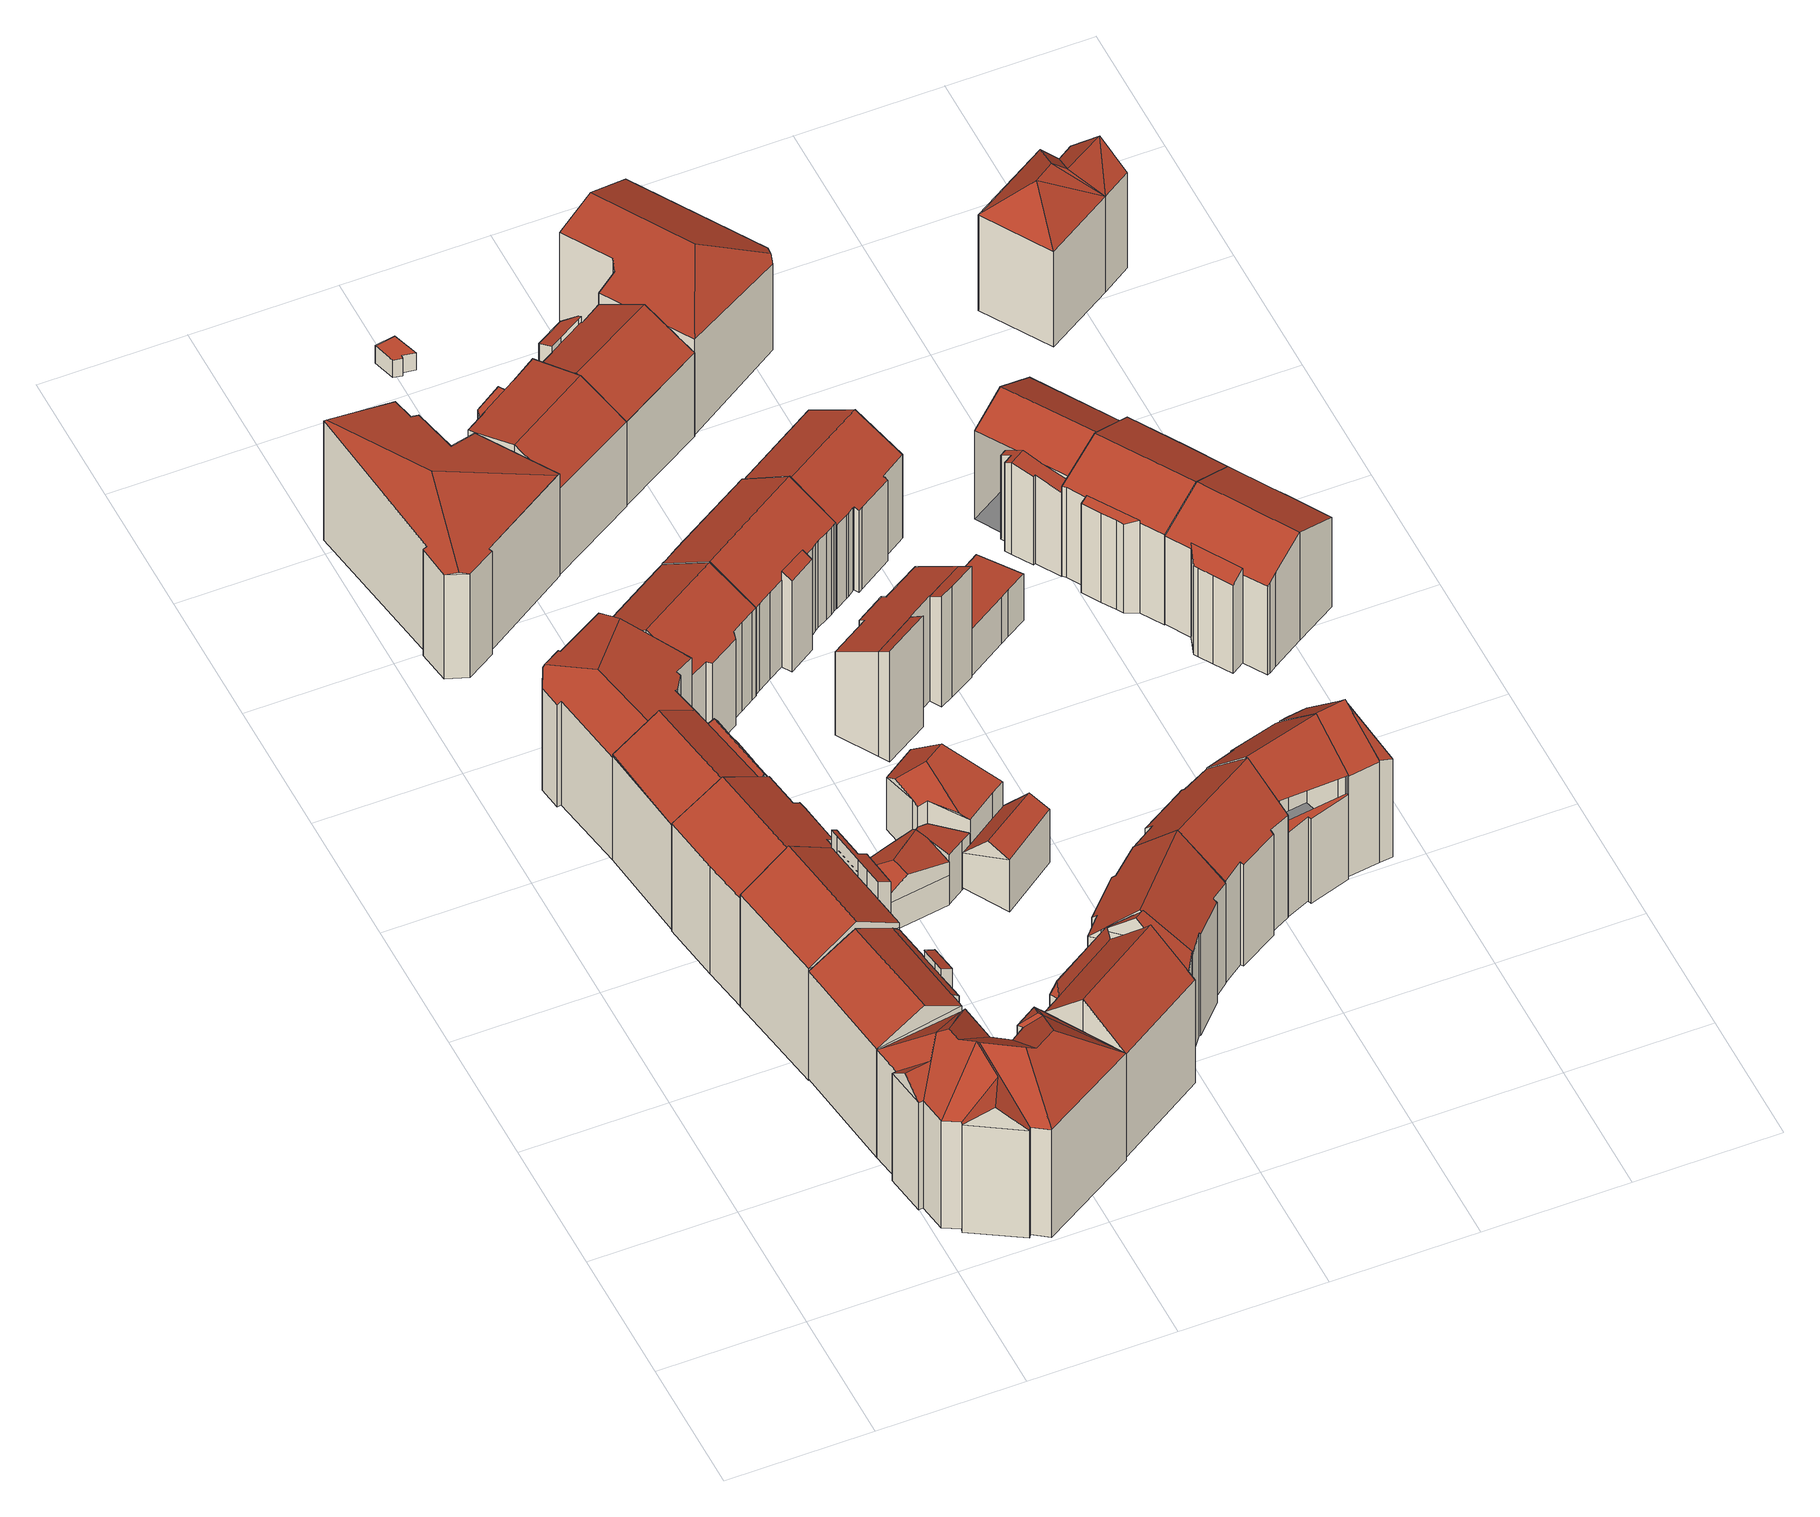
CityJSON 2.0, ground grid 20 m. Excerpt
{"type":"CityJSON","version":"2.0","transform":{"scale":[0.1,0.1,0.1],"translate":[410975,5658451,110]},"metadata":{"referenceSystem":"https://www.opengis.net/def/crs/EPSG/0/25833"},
"CityObjects":{
"building1":{"type":"Building","attributes":{"Gemeindeschluessel":14612000,"Geometrietyp2DReferenz":"3000","function":"31001_9998","roofType":"9999"},"children":["building1-1","building1-2","building1-3"]},
"building1-1":{"type":"BuildingPart","attributes":{"Dachtyp_tdc":"tdcPolyFlatRoof","Dachneigung":40.38,"QualitaetDacherkennung":54,"Geometrietyp2DReferenz":"3000","measuredHeight":19.71,"roofType":"2100"},"parents":["building1"],"geometry":[{"type":"MultiSurface","lod":"2","boundaries":[[[0,1,2,3]],[[0,4,5,1]],[[6,7,8,9]],[[7,10,11,8]],[[10,7,6,12,4,0,3]],[[2,1,5,13,9,8,11]]],"semantics":{"surfaces":[{"type":"WallSurface"},{"type":"RoofSurface"},{"type":"GroundSurface"}],"values":[0,0,0,0,1,2]}}]},
"building1-2":{"type":"BuildingPart","attributes":{"Dachtyp_tdc":"tdcGableRoof","Dachneigung":29.57,"QualitaetDacherkennung":77,"Geometrietyp2DReferenz":"3000","measuredHeight":22.64,"roofType":"3100"},"parents":["building1"],"geometry":[{"type":"MultiSurface","lod":"2","boundaries":[[[14,15,16,17]],[[15,3,2,16]],[[18,14,17,19]],[[3,15,20]],[[14,18,21]],[[15,14,21,20]],[[18,10,3,20,21]],[[17,16,2,11,19]]],"semantics":{"surfaces":[{"type":"WallSurface"},{"type":"RoofSurface"},{"type":"GroundSurface"}],"values":[0,0,0,0,0,1,1,2]}}]},
"building1-3":{"type":"BuildingPart","attributes":{"Dachtyp_tdc":"tdcPolyFlatRoof","Dachneigung":23.52,"QualitaetDacherkennung":48,"Geometrietyp2DReferenz":"3000","measuredHeight":20.11,"roofType":"2100"},"parents":["building1"],"geometry":[{"type":"MultiSurface","lod":"2","boundaries":[[[22,23,6,9,24]],[[25,26,27,5,4]],[[26,22,24,27]],[[26,25,28,23,22]],[[24,9,13,5,27]]],"semantics":{"surfaces":[{"type":"WallSurface"},{"type":"RoofSurface"},{"type":"GroundSurface"}],"values":[0,0,0,1,2]}}]},
"building2":{"type":"Building","attributes":{"Gemeindeschluessel":14612000,"Geometrietyp2DReferenz":"3000","function":"31001_9998","roofType":"9999"},"children":["building2-1","building2-2"]},
"building2-1":{"type":"BuildingPart","attributes":{"Dachtyp_tdc":"tdcPolyFlatRoof","Dachneigung":28.67,"QualitaetDacherkennung":47,"Geometrietyp2DReferenz":"3000","measuredHeight":23.13,"roofType":"2100"},"parents":["building2"],"geometry":[{"type":"MultiSurface","lod":"2","boundaries":[[[29,30,31,32,33,34]],[[30,35,36,31]],[[35,37,38,36]],[[37,39,40,38]],[[39,41,42,43,44,40]],[[41,39,37,35,30,29]],[[32,31,36,38,40,44]]],"semantics":{"surfaces":[{"type":"WallSurface"},{"type":"RoofSurface"},{"type":"GroundSurface"}],"values":[0,0,0,0,0,1,2]}}]},
"building2-2":{"type":"BuildingPart","attributes":{"Dachtyp_tdc":"tdcGableRoof","Dachneigung":33.05,"QualitaetDacherkennung":69,"Geometrietyp2DReferenz":"3000","measuredHeight":23.86,"roofType":"3100"},"parents":["building2"],"geometry":[{"type":"MultiSurface","lod":"2","boundaries":[[[45,33,32,46]],[[43,47,48,44]],[[47,49,50,48]],[[49,45,46,50]],[[49,51,52,45]],[[42,34,52,51,53]],[[47,53,51,49]],[[43,42,53,47]],[[45,52,34,33]],[[46,32,44,48,50]]],"semantics":{"surfaces":[{"type":"WallSurface"},{"type":"RoofSurface"},{"type":"GroundSurface"}],"values":[0,0,0,0,1,1,0,0,0,2]}}]},
"building3":{"type":"Building","attributes":{"Dachtyp_tdc":"tdcFreeFormRoof","Gemeindeschluessel":14612000,"Dachneigung":41.76,"QualitaetDacherkennung":38,"Geometrietyp2DReferenz":"3000","measuredHeight":25.11,"function":"31001_9998","roofType":"5000"},"geometry":[{"type":"Solid","lod":"2","boundaries":[[[[54,55,56,57]],[[55,58,59,56]],[[58,60,61,59]],[[60,62,63,61]],[[62,64,65,63]],[[64,66,17,65]],[[66,67,19,17]],[[67,68,69,19]],[[68,70,71,69]],[[70,72,73,71]],[[72,74,75,73]],[[76,77,78,79]],[[74,80,81,75]],[[80,82,83,81]],[[82,76,79,83]],[[77,84,85,78]],[[84,86,87,85]],[[86,88,89,87]],[[88,90,91,89]],[[90,54,57,91]],[[92,90,88]],[[93,94,95,92,88,86]],[[96,93,86,84]],[[97,98,96,84,77]],[[82,99,100]],[[77,100,97]],[[82,77,76]],[[100,77,82]],[[99,82,80]],[[100,99,80,74]],[[98,97,100,74,72]],[[101,102,94,93,96,98,72,70]],[[103,101,70,68]],[[67,103,68]],[[67,104,103]],[[104,67,66]],[[105,104,66,64]],[[106,105,64,62]],[[106,62,60]],[[104,105,106,60,58]],[[102,101,103,104,58,55]],[[95,94,102,55,54]],[[92,95,54,90]],[[57,56,59,61,63,65,17,19,69,71,73,75,81,83,79,78,85,87,89,91]]]],"semantics":{"surfaces":[{"type":"WallSurface"},{"type":"RoofSurface"},{"type":"GroundSurface"}],"values":[[0,0,0,0,0,0,0,0,0,0,0,0,0,0,0,0,0,0,0,0,0,1,1,1,1,1,1,1,1,1,1,1,1,1,1,1,1,1,0,1,1,1,1,2]]}}]},
"building4":{"type":"Building","attributes":{"Dachtyp_tdc":"tdcFreeFormRoof","Gemeindeschluessel":14612000,"Dachneigung":29.5,"QualitaetDacherkennung":72,"Geometrietyp2DReferenz":"3000","measuredHeight":22.85,"function":"31001_9998","roofType":"5000"},"geometry":[{"type":"Solid","lod":"2","boundaries":[[[[107,108,109,110]],[[108,111,112,109]],[[111,113,114,112]],[[113,115,116,114]],[[115,117,118,116]],[[117,119,120,118]],[[119,121,122,120]],[[121,123,124,122]],[[123,125,126,124]],[[125,127,128,126]],[[127,107,110,128]],[[125,129,130,107,127]],[[115,113,111,108,130,129,123,121,119,117]],[[108,107,130]],[[125,123,129]],[[110,109,112,114,116,118,120,122,124,126,128]]]],"semantics":{"surfaces":[{"type":"WallSurface"},{"type":"RoofSurface"},{"type":"GroundSurface"}],"values":[[0,0,0,0,0,0,0,0,0,0,0,1,1,0,0,2]]}}]},
"building5":{"type":"Building","attributes":{"Gemeindeschluessel":14612000,"Geometrietyp2DReferenz":"3000","function":"31001_9998","roofType":"9999"},"children":["building5-1","building5-2"]},
"building5-1":{"type":"BuildingPart","attributes":{"Dachtyp_tdc":"tdcFreeFormRoof","Dachneigung":60.88,"QualitaetDacherkennung":31,"Geometrietyp2DReferenz":"3000","measuredHeight":20.02,"roofType":"5000"},"parents":["building5"],"geometry":[{"type":"MultiSurface","lod":"2","boundaries":[[[131,132,133,134]],[[132,135,136,133]],[[135,137,138,136]],[[137,139,140,138]],[[139,141,142,140]],[[141,143,144,142]],[[143,145,146,147,144]],[[148,131,134,149,150]],[[143,141,139,137,135,132,131,151]],[[131,148,151]],[[148,145,143,151]],[[134,133,136,138,140,142,144,147,149]]],"semantics":{"surfaces":[{"type":"WallSurface"},{"type":"RoofSurface"},{"type":"GroundSurface"}],"values":[0,0,0,0,0,0,0,0,1,1,1,2]}}]},
"building5-2":{"type":"BuildingPart","attributes":{"Dachtyp_tdc":"tdcGableRoof","Dachneigung":31.47,"QualitaetDacherkennung":78,"Geometrietyp2DReferenz":"3000","measuredHeight":22.47,"roofType":"3100"},"parents":["building5"],"geometry":[{"type":"MultiSurface","lod":"2","boundaries":[[[146,152,153,147]],[[152,154,155,153]],[[154,156,157,155]],[[156,150,149,157]],[[158,159,160,161,162]],[[152,161,160,163]],[[154,163,160,159,156]],[[152,163,154]],[[146,145,162,161,152]],[[156,159,158,148,150]],[[149,147,153,155,157]]],"semantics":{"surfaces":[{"type":"WallSurface"},{"type":"RoofSurface"},{"type":"GroundSurface"}],"values":[0,0,0,0,1,1,0,0,0,0,2]}}]},
"building6":{"type":"Building","attributes":{"Dachtyp_tdc":"tdcFreeFormRoof","Gemeindeschluessel":14612000,"Dachneigung":10.24,"QualitaetDacherkennung":36,"Geometrietyp2DReferenz":"3000","measuredHeight":20.7,"function":"31001_9998","roofType":"5000"},"geometry":[{"type":"Solid","lod":"2","boundaries":[[[[164,165,166,167]],[[165,168,169,166]],[[168,170,171,169]],[[170,172,173,171]],[[172,174,175,173]],[[174,176,177,175]],[[176,178,179,177]],[[178,180,181,179]],[[180,182,183,181]],[[182,159,157,183]],[[159,184,155,157]],[[184,185,186,155]],[[185,187,188,186]],[[187,164,167,188]],[[189,190,172,170,168,191]],[[184,192,189,191,165,164,187,185]],[[192,159,182,180,178,176,174,190,189]],[[184,159,192]],[[168,165,191]],[[174,172,190]],[[167,166,169,171,173,175,177,179,181,183,157,155,186,188]]]],"semantics":{"surfaces":[{"type":"WallSurface"},{"type":"RoofSurface"},{"type":"GroundSurface"}],"values":[[0,0,0,0,0,0,0,0,0,0,0,0,0,0,1,1,1,0,0,0,2]]}}]},
"building7":{"type":"Building","attributes":{"Gemeindeschluessel":14612000,"Geometrietyp2DReferenz":"3000","function":"31001_9998","roofType":"9999"},"children":["building7-1","building7-2"]},
"building7-1":{"type":"BuildingPart","attributes":{"Dachtyp_tdc":"tdcFreeFormRoof","Dachneigung":55.4,"QualitaetDacherkennung":11,"Geometrietyp2DReferenz":"3000","measuredHeight":8.59,"roofType":"5000"},"parents":["building7"],"geometry":[{"type":"MultiSurface","lod":"2","boundaries":[[[193,194,195,196]],[[194,197,198,195]],[[197,199,200,198]],[[201,193,196,202]],[[203,197,194]],[[204,193,201]],[[203,204,201,199,197]],[[196,195,198,200,202]],[[204,203,194,193]]],"semantics":{"surfaces":[{"type":"WallSurface"},{"type":"RoofSurface"},{"type":"GroundSurface"}],"values":[0,0,0,0,1,1,1,2,1]}}]},
"building7-2":{"type":"BuildingPart","attributes":{"Dachtyp_tdc":"tdcPolyFlatRoof","Dachneigung":29.95,"QualitaetDacherkennung":42,"Geometrietyp2DReferenz":"3000","measuredHeight":19.5,"roofType":"2100"},"parents":["building7"],"geometry":[{"type":"MultiSurface","lod":"2","boundaries":[[[205,206,201,202,124]],[[207,208,209,200,199]],[[208,205,124,209]],[[208,207,206,205]],[[124,202,200,209]]],"semantics":{"surfaces":[{"type":"WallSurface"},{"type":"RoofSurface"},{"type":"GroundSurface"}],"values":[0,0,0,1,2]}}]},
"building8":{"type":"Building","attributes":{"Dachtyp_tdc":"tdcFreeFormRoof","Gemeindeschluessel":14612000,"Dachneigung":15.98,"QualitaetDacherkennung":12,"Geometrietyp2DReferenz":"3000","measuredHeight":20.81,"function":"31001_9998","roofType":"5000"},"geometry":[{"type":"Solid","lod":"2","boundaries":[[[[210,211,212,213,214,215,216,217,218,219,220,221,222]],[[223,224,211,210]],[[224,225,212,211]],[[225,226,213,212]],[[226,227,214,213]],[[227,228,215,214]],[[228,229,216,215]],[[229,230,217,216]],[[230,231,218,217]],[[231,232,219,218]],[[232,233,220,219]],[[233,234,221,220]],[[234,235,222,221]],[[235,223,210,222]],[[231,230,229,236,237,238]],[[236,228,227,226,225,224,223,239,237]],[[232,238,237,239,235,234,233]],[[232,231,238]],[[223,235,239]],[[229,228,236]]]],"semantics":{"surfaces":[{"type":"GroundSurface"},{"type":"WallSurface"},{"type":"RoofSurface"}],"values":[[0,1,1,1,1,1,1,1,1,1,1,1,1,1,2,2,2,1,1,1]]}}]},
"building9":{"type":"Building","attributes":{"Gemeindeschluessel":14612000,"Geometrietyp2DReferenz":"3000","function":"31001_9998","roofType":"9999"},"children":["building9-1","building9-2","building9-3"]},
"building9-1":{"type":"BuildingPart","attributes":{"Dachtyp_tdc":"tdcGableRoof","Dachneigung":42.99,"QualitaetDacherkennung":61,"Geometrietyp2DReferenz":"3000","measuredHeight":23.8,"roofType":"3100"},"parents":["building9"],"geometry":[{"type":"MultiSurface","lod":"2","boundaries":[[[240,241,242]],[[240,243,244,241]],[[243,245,246,244]],[[245,247,248,246]],[[247,76,249,248]],[[76,250,251,252,249]],[[247,245,243,240,253]],[[253,254,255,256,250,76,247]],[[257,258,241,244,246,248,249,252]]],"semantics":{"surfaces":[{"type":"WallSurface"},{"type":"RoofSurface"},{"type":"GroundSurface"}],"values":[0,0,0,0,0,0,1,1,2]}}]},
"building9-2":{"type":"BuildingPart","attributes":{"Dachtyp_tdc":"tdcFreeFormRoof","Dachneigung":42.61,"QualitaetDacherkennung":47,"Geometrietyp2DReferenz":"3000","measuredHeight":23.79,"roofType":"5000"},"parents":["building9"],"geometry":[{"type":"MultiSurface","lod":"2","boundaries":[[[259,260,261,262,263]],[[260,242,241,261]],[[264,259,265]],[[242,260,264,265,254,266]],[[260,259,264]],[[262,261,241,258,257,267]]],"semantics":{"surfaces":[{"type":"WallSurface"},{"type":"RoofSurface"},{"type":"GroundSurface"}],"values":[0,0,1,1,0,2]}}]},
"building9-3":{"type":"BuildingPart","attributes":{"Dachtyp_tdc":"tdcFreeFormRoof","Dachneigung":73.7,"QualitaetDacherkennung":25,"Geometrietyp2DReferenz":"3000","measuredHeight":19.87,"roofType":"5000"},"parents":["building9"],"geometry":[{"type":"MultiSurface","lod":"2","boundaries":[[[268,269,270,271]],[[269,272,273,270]],[[272,274,275,273]],[[274,276,277,275]],[[276,263,262,277]],[[251,268,271,252]],[[278,279,263,276,274,272,269,268,280]],[[268,251,280]],[[251,281,282,278,280]],[[271,270,273,275,277,262,267,257,252]]],"semantics":{"surfaces":[{"type":"WallSurface"},{"type":"RoofSurface"},{"type":"GroundSurface"}],"values":[0,0,0,0,0,0,1,1,1,2]}}]},
"building10":{"type":"Building","attributes":{"Dachtyp_tdc":"tdcFreeFormRoof","Gemeindeschluessel":14612000,"Dachneigung":11.36,"QualitaetDacherkennung":37,"Geometrietyp2DReferenz":"3000","measuredHeight":8.69,"function":"31001_9998","roofType":"5000"},"geometry":[{"type":"Solid","lod":"2","boundaries":[[[[283,284,285,286]],[[284,287,288,285]],[[287,289,290,288]],[[289,291,292,290]],[[291,293,294,292]],[[293,295,296,294]],[[295,297,298,296]],[[297,283,286,298]],[[299,300,301,302,297,303]],[[293,304,303,297,295]],[[305,306,299,303,304]],[[289,306,305,291]],[[291,305,304,293]],[[283,302,301,284]],[[297,302,283]],[[284,301,300,287]],[[287,300,299,306,289]],[[286,285,288,290,292,294,296,298]]]],"semantics":{"surfaces":[{"type":"WallSurface"},{"type":"RoofSurface"},{"type":"GroundSurface"}],"values":[[0,0,0,0,0,0,0,0,1,1,1,0,0,0,0,0,0,2]]}}]},
"building11":{"type":"Building","attributes":{"Dachtyp_tdc":"tdcGableRoof","Gemeindeschluessel":14612000,"Dachneigung":32.54,"QualitaetDacherkennung":71,"Geometrietyp2DReferenz":"3000","measuredHeight":19.28,"function":"31001_9998","roofType":"3100"},"geometry":[{"type":"Solid","lod":"2","boundaries":[[[[307,308,309,310]],[[308,311,312,309]],[[311,313,314,312]],[[313,315,316,314]],[[315,317,318,316]],[[317,319,320,318]],[[319,321,322,320]],[[321,323,324,322]],[[323,325,326,324]],[[325,327,328,326]],[[327,329,330,328]],[[329,331,332,330]],[[331,333,334,332]],[[333,307,310,334]],[[329,327,325,323,321,319]],[[319,317,315,313,311,308,307,333,331,329]],[[310,309,312,314,316,318,320,322,324,326,328,330,332,334]]]],"semantics":{"surfaces":[{"type":"WallSurface"},{"type":"RoofSurface"},{"type":"GroundSurface"}],"values":[[0,0,0,0,0,0,0,0,0,0,0,0,0,0,1,1,2]]}}]},
"building12":{"type":"Building","attributes":{"Dachtyp_tdc":"tdcPolyFlatRoof","Gemeindeschluessel":14612000,"Dachneigung":18.5,"QualitaetDacherkennung":42,"Geometrietyp2DReferenz":"3000","measuredHeight":8.61,"function":"31001_9998","roofType":"2100"},"geometry":[{"type":"Solid","lod":"2","boundaries":[[[[335,336,337,338]],[[336,339,340,337]],[[339,341,342,340]],[[341,343,344,342]],[[343,345,346,344]],[[345,347,348,346]],[[347,335,338,348]],[[347,345,343,341,339,336,335]],[[338,337,340,342,344,346,348]]]],"semantics":{"surfaces":[{"type":"WallSurface"},{"type":"RoofSurface"},{"type":"GroundSurface"}],"values":[[0,0,0,0,0,0,0,1,2]]}}]},
"building13":{"type":"Building","attributes":{"Gemeindeschluessel":14612000,"Geometrietyp2DReferenz":"3000","function":"31001_9998","roofType":"9999"},"children":["building13-1","building13-2"]},
"building13-1":{"type":"BuildingPart","attributes":{"Dachtyp_tdc":"tdcGableRoof","Dachneigung":30.68,"QualitaetDacherkennung":60,"Geometrietyp2DReferenz":"3000","measuredHeight":18.81,"roofType":"3100"},"parents":["building13"],"geometry":[{"type":"MultiSurface","lod":"2","boundaries":[[[349,350,351]],[[352,353,354]],[[352,355,356,353]],[[355,357,358,356]],[[357,359,360,358]],[[359,361,362,360]],[[361,363,364,362]],[[363,365,366,364]],[[365,367,368,366]],[[367,349,351,368]],[[363,361,359,357]],[[357,355,352,349,367,365,363]],[[351,353,356,358,360,362,364,366,368]]],"semantics":{"surfaces":[{"type":"WallSurface"},{"type":"RoofSurface"},{"type":"GroundSurface"}],"values":[0,0,0,0,0,0,0,0,0,0,1,1,2]}}]},
"building13-2":{"type":"BuildingPart","attributes":{"Dachtyp_tdc":"tdcPolyFlatRoof","Dachneigung":0,"QualitaetDacherkennung":29,"Geometrietyp2DReferenz":"3000","measuredHeight":15.27,"roofType":"1000"},"parents":["building13"],"geometry":[{"type":"MultiSurface","lod":"2","boundaries":[[[350,369,370,351]],[[369,371,372,370]],[[371,373,374,372]],[[373,354,353,374]],[[354,373,371,369,350]],[[351,370,372,374,353]]],"semantics":{"surfaces":[{"type":"WallSurface"},{"type":"RoofSurface"},{"type":"GroundSurface"}],"values":[0,0,0,0,1,2]}}]},
"building14":{"type":"Building","attributes":{"Dachtyp_tdc":"tdcFreeFormRoof","Gemeindeschluessel":14612000,"Dachneigung":10.7,"QualitaetDacherkennung":18,"Geometrietyp2DReferenz":"3000","measuredHeight":12.62,"function":"31001_9998","roofType":"5000"},"geometry":[{"type":"Solid","lod":"2","boundaries":[[[[375,376,377,378]],[[376,379,380,377]],[[379,381,382,380]],[[381,383,384,382]],[[383,385,386,384]],[[385,387,388,386]],[[387,389,390,388]],[[389,375,378,390]],[[376,391,392,393,381,379]],[[389,387,394,392,391,375]],[[392,394,385,383,393]],[[383,381,393]],[[387,385,394]],[[376,375,391]],[[378,377,380,382,384,386,388,390]]]],"semantics":{"surfaces":[{"type":"WallSurface"},{"type":"RoofSurface"},{"type":"GroundSurface"}],"values":[[0,0,0,0,0,0,0,0,1,1,1,0,0,0,2]]}}]},
"building15":{"type":"Building","attributes":{"Dachtyp_tdc":"tdcFreeFormRoof","Gemeindeschluessel":14612000,"Dachneigung":45.11,"QualitaetDacherkennung":62,"Geometrietyp2DReferenz":"3000","measuredHeight":23.67,"function":"31001_9998","roofType":"5000"},"geometry":[{"type":"Solid","lod":"2","boundaries":[[[[395,396,397,398]],[[396,399,400,397]],[[399,401,402,400]],[[401,403,404,402]],[[403,405,406,404]],[[405,407,408,406]],[[407,409,410,408]],[[409,411,412,410]],[[411,413,414,412]],[[413,415,416,414]],[[415,417,418,416]],[[417,395,398,418]],[[419,405,403,401,399,396,395,420]],[[413,411,409,407,419,420,417,415]],[[407,405,419]],[[395,417,420]],[[398,397,400,402,404,406,408,410,412,414,416,418]]]],"semantics":{"surfaces":[{"type":"WallSurface"},{"type":"RoofSurface"},{"type":"GroundSurface"}],"values":[[0,0,0,0,0,0,0,0,0,0,0,0,1,1,0,0,2]]}}]},
"building16":{"type":"Building","attributes":{"Dachtyp_tdc":"tdcFreeFormRoof","Gemeindeschluessel":14612000,"Dachneigung":49.58,"QualitaetDacherkennung":2,"Geometrietyp2DReferenz":"3000","measuredHeight":10.5,"function":"31001_9998","roofType":"5000"},"geometry":[{"type":"Solid","lod":"2","boundaries":[[[[421,422,423,424]],[[422,425,426,423]],[[425,427,428,426]],[[427,429,430,428]],[[429,431,432,430]],[[431,421,424,432]],[[422,421,433,434]],[[433,431,429,427,425,434]],[[425,422,434]],[[421,431,433]],[[424,423,426,428,430,432]]]],"semantics":{"surfaces":[{"type":"WallSurface"},{"type":"RoofSurface"},{"type":"GroundSurface"}],"values":[[0,0,0,0,0,0,1,1,0,0,2]]}}]},
"building17":{"type":"Building","attributes":{"Gemeindeschluessel":14612000,"Dachneigung":90,"Dachorientierung":0,"MittlereTraufHoehe":114.87,"QualitaetDacherkennung":12,"ObjektHoehe":3,"BodenHoehe":111.87,"Geometrietyp2DReferenz":"3000","AbsoluteHoehe":114.87,"Dachflaeche":10.07,"measuredHeight":3,"function":"31001_9998","roofType":"1000","storeysAboveGround":1},"geometry":[{"type":"MultiSurface","lod":"2","boundaries":[[[435,436,437,438]],[[436,439,440,437]],[[439,441,442,440]],[[441,443,444,442]],[[443,445,446,444]],[[445,435,438,446]],[[445,443,441,439,436,435]],[[438,437,440,442,444,446]]],"semantics":{"surfaces":[{"type":"WallSurface"},{"type":"RoofSurface"},{"type":"GroundSurface"}],"values":[0,0,0,0,0,0,1,2]}}]},
"building18":{"type":"Building","attributes":{"Gemeindeschluessel":14612000,"Geometrietyp2DReferenz":"3000","function":"31001_9998","roofType":"9999"},"children":["building18-1","building18-2"]},
"building18-1":{"type":"BuildingPart","attributes":{"Dachtyp_tdc":"tdcGableRoof","Dachneigung":32.85,"QualitaetDacherkennung":62,"Geometrietyp2DReferenz":"3000","measuredHeight":19.2,"roofType":"3100"},"parents":["building18"],"geometry":[{"type":"MultiSurface","lod":"2","boundaries":[[[447,448,449,450]],[[448,451,452,449]],[[451,453,454,452]],[[453,455,456,454]],[[455,457,458,456]],[[459,460,461,462]],[[460,463,464,461]],[[463,331,465,464]],[[331,466,467,465]],[[466,468,469,467]],[[468,470,471,469]],[[470,472,473,471]],[[472,474,475,473]],[[474,476,477,475]],[[476,478,479,477]],[[478,480,481,479]],[[480,447,450,481]],[[476,474,472,470,468,466]],[[466,331,463,460,459,482,457,455,453,451,448,447,480,478,476]],[[450,449,452,454,456,458,483,462,461,464,465,467,469,471,473,475,477,479,481]]],"semantics":{"surfaces":[{"type":"WallSurface"},{"type":"RoofSurface"},{"type":"GroundSurface"}],"values":[0,0,0,0,0,0,0,0,0,0,0,0,0,0,0,0,0,1,1,2]}}]},
"building18-2":{"type":"BuildingPart","attributes":{"Dachtyp_tdc":"tdcPolyFlatRoof","Dachneigung":29.73,"QualitaetDacherkennung":26,"Geometrietyp2DReferenz":"3000","measuredHeight":16.69,"roofType":"2100"},"parents":["building18"],"geometry":[{"type":"MultiSurface","lod":"2","boundaries":[[[484,485,486,458,457]],[[485,487,488,486]],[[487,489,459,462,488]],[[485,484,490,489,487]],[[488,462,483,458,486]]],"semantics":{"surfaces":[{"type":"WallSurface"},{"type":"RoofSurface"},{"type":"GroundSurface"}],"values":[0,0,0,1,2]}}]},
"building19":{"type":"Building","attributes":{"Gemeindeschluessel":14612000,"Geometrietyp2DReferenz":"3000","function":"31001_9998","roofType":"9999"},"children":["building19-1","building19-2","building19-3"]},
"building19-1":{"type":"BuildingPart","attributes":{"Dachtyp_tdc":"tdcPolyFlatRoof","Dachneigung":33.44,"QualitaetDacherkennung":40,"Geometrietyp2DReferenz":"3000","measuredHeight":19.43,"roofType":"2100"},"parents":["building19"],"geometry":[{"type":"MultiSurface","lod":"2","boundaries":[[[491,492,493,494]],[[492,495,496,493]],[[495,497,498,496]],[[497,495,492,491]],[[494,493,496,498]]],"semantics":{"surfaces":[{"type":"WallSurface"},{"type":"RoofSurface"},{"type":"GroundSurface"}],"values":[0,0,0,1,2]}}]},
"building19-2":{"type":"BuildingPart","attributes":{"Dachtyp_tdc":"tdcPolyFlatRoof","Dachneigung":30.78,"QualitaetDacherkennung":64,"Geometrietyp2DReferenz":"3000","measuredHeight":18.31,"roofType":"2100"},"parents":["building19"],"geometry":[{"type":"MultiSurface","lod":"2","boundaries":[[[499,500,491,494,501,502]],[[503,504,505,498,497]],[[504,506,507,505]],[[506,508,509,507]],[[508,510,511,509]],[[510,512,513,511]],[[512,514,515,513]],[[514,516,517,515]],[[514,512,510,508,506,504,503,500,499,516]],[[517,501,494,498,505,507,509,511,513,515]]],"semantics":{"surfaces":[{"type":"WallSurface"},{"type":"RoofSurface"},{"type":"GroundSurface"}],"values":[0,0,0,0,0,0,0,0,1,2]}}]},
"building19-3":{"type":"BuildingPart","attributes":{"Dachtyp_tdc":"tdcPolyFlatRoof","Dachneigung":30.95,"QualitaetDacherkennung":37,"Geometrietyp2DReferenz":"3000","measuredHeight":19.45,"roofType":"2100"},"parents":["building19"],"geometry":[{"type":"MultiSurface","lod":"2","boundaries":[[[518,519,520,521]],[[519,522,523,520]],[[522,502,501,523]],[[516,518,521,517]],[[516,502,522,519,518]],[[521,520,523,501,517]]],"semantics":{"surfaces":[{"type":"WallSurface"},{"type":"RoofSurface"},{"type":"GroundSurface"}],"values":[0,0,0,0,1,2]}}]},
"building20":{"type":"Building","attributes":{"Gemeindeschluessel":14612000,"Geometrietyp2DReferenz":"3000","function":"31001_9998","roofType":"9999"},"children":["building20-1","building20-2"]},
"building20-1":{"type":"BuildingPart","attributes":{"Dachtyp_tdc":"tdcGableRoof","Dachneigung":29.87,"QualitaetDacherkennung":77,"Geometrietyp2DReferenz":"3000","measuredHeight":18.73,"roofType":"3100"},"parents":["building20"],"geometry":[{"type":"MultiSurface","lod":"2","boundaries":[[[524,525,526,527]],[[525,528,529,526]],[[528,530,531,529]],[[532,533,534,535]],[[533,536,537,534]],[[536,538,539,537]],[[538,524,527,539]],[[538,540,541,359]],[[542,543,544,541,540,545,546,547]],[[532,547,546,533]],[[525,544,543,528]],[[533,546,545,536]],[[536,545,540,538]],[[524,359,541,544,525]],[[528,543,542,530]],[[538,359,524]],[[527,526,529,531,535,534,537,539]]],"semantics":{"surfaces":[{"type":"WallSurface"},{"type":"RoofSurface"},{"type":"GroundSurface"}],"values":[0,0,0,0,0,0,0,1,1,0,0,0,0,0,0,0,2]}}]},
"building20-2":{"type":"BuildingPart","attributes":{"Dachtyp_tdc":"tdcPolyFlatRoof","Dachneigung":20.61,"QualitaetDacherkennung":45,"Geometrietyp2DReferenz":"3000","measuredHeight":16,"roofType":"2100"},"parents":["building20"],"geometry":[{"type":"MultiSurface","lod":"2","boundaries":[[[548,549,550,551]],[[549,552,553,550]],[[552,554,547,532,535,553]],[[555,548,551,531,530,542]],[[555,554,552,549,548]],[[551,550,553,535,531]]],"semantics":{"surfaces":[{"type":"WallSurface"},{"type":"RoofSurface"},{"type":"GroundSurface"}],"values":[0,0,0,0,1,2]}}]},
"building21":{"type":"Building","attributes":{"Dachtyp_tdc":"tdcFreeFormRoof","Gemeindeschluessel":14612000,"Dachneigung":44.61,"QualitaetDacherkennung":58,"Geometrietyp2DReferenz":"3000","measuredHeight":23.47,"function":"31001_9998","roofType":"5000"},"geometry":[{"type":"Solid","lod":"2","boundaries":[[[[556,557,558,559]],[[557,560,561,558]],[[560,562,563,561]],[[562,564,565,563]],[[564,566,567,565]],[[566,568,569,567]],[[568,570,571,569]],[[570,572,573,571]],[[572,574,575,573]],[[574,576,577,575]],[[576,578,579,577]],[[578,580,581,579]],[[580,582,583,581]],[[582,556,559,583]],[[566,564,584,585,574,572,570,568]],[[585,584,562,560,557,556,582,580,578,576]],[[564,562,584]],[[576,574,585]],[[559,558,561,563,565,567,569,571,573,575,577,579,581,583]]]],"semantics":{"surfaces":[{"type":"WallSurface"},{"type":"RoofSurface"},{"type":"GroundSurface"}],"values":[[0,0,0,0,0,0,0,0,0,0,0,0,0,0,1,1,0,0,2]]}}]},
"building22":{"type":"Building","attributes":{"Dachtyp_tdc":"tdcGableRoof","Gemeindeschluessel":14612000,"Dachneigung":28.38,"QualitaetDacherkennung":66,"Geometrietyp2DReferenz":"3000","measuredHeight":18.27,"function":"31001_9998","roofType":"3100"},"geometry":[{"type":"Solid","lod":"2","boundaries":[[[[586,587,588,589]],[[587,590,591,588]],[[590,592,593,591]],[[592,594,595,593]],[[594,596,597,595]],[[596,598,599,597]],[[598,600,601,599]],[[600,602,479,601]],[[602,603,604,479]],[[603,605,475,604]],[[605,606,607,475]],[[606,608,609,607]],[[608,610,611,609]],[[610,612,613,611]],[[612,586,589,613]],[[608,606,605,603]],[[603,602,600,598,596,594,592,590,587,586,612,610,608]],[[589,588,591,593,595,597,599,601,479,604,475,607,609,611,613]]]],"semantics":{"surfaces":[{"type":"WallSurface"},{"type":"RoofSurface"},{"type":"GroundSurface"}],"values":[[0,0,0,0,0,0,0,0,0,0,0,0,0,0,0,1,1,2]]}}]},
"building23":{"type":"Building","attributes":{"Dachtyp_tdc":"tdcPolyFlatRoof","Gemeindeschluessel":14612000,"Dachneigung":4.78,"QualitaetDacherkennung":67,"Geometrietyp2DReferenz":"3000","measuredHeight":8.11,"function":"31001_9998","roofType":"2100"},"geometry":[{"type":"Solid","lod":"2","boundaries":[[[[614,615,616,617]],[[615,618,619,616]],[[618,620,621,619]],[[620,622,623,621]],[[622,624,625,623]],[[624,626,627,625]],[[626,628,629,627]],[[628,630,631,629]],[[630,614,617,631]],[[630,628,626,624,622,620,618,615,614]],[[617,616,619,621,623,625,627,629,631]]]],"semantics":{"surfaces":[{"type":"WallSurface"},{"type":"RoofSurface"},{"type":"GroundSurface"}],"values":[[0,0,0,0,0,0,0,0,0,1,2]]}}]},
"building24":{"type":"Building","attributes":{"Dachtyp_tdc":"tdcFreeFormRoof","Gemeindeschluessel":14612000,"Dachneigung":10.02,"QualitaetDacherkennung":28,"Geometrietyp2DReferenz":"3000","measuredHeight":18.77,"function":"31001_9998","roofType":"5000"},"geometry":[{"type":"Solid","lod":"2","boundaries":[[[[632,633,634,635]],[[633,636,637,634]],[[636,638,639,637]],[[638,640,641,639]],[[640,642,643,641]],[[642,644,645,643]],[[644,646,647,645]],[[646,632,635,647]],[[632,648,649,633]],[[649,648,646,644,650]],[[640,638,636,633,649,650,642]],[[644,642,650]],[[632,646,648]],[[635,634,637,639,641,643,645,647]]]],"semantics":{"surfaces":[{"type":"WallSurface"},{"type":"RoofSurface"},{"type":"GroundSurface"}],"values":[[0,0,0,0,0,0,0,0,1,1,1,0,0,2]]}}]},
"building25":{"type":"Building","attributes":{"Gemeindeschluessel":14612000,"Geometrietyp2DReferenz":"3000","function":"31001_9998","roofType":"9999"},"children":["building25-1","building25-2","building25-3","building25-4"]},
"building25-1":{"type":"BuildingPart","attributes":{"Dachtyp_tdc":"tdcPolyFlatRoof","Dachneigung":0,"QualitaetDacherkennung":5,"Geometrietyp2DReferenz":"3000","measuredHeight":14.72,"roofType":"1000"},"parents":["building25"],"geometry":[{"type":"MultiSurface","lod":"2","boundaries":[[[651,652,653,654]],[[652,655,656,653]],[[655,657,658,656]],[[657,659,660,658]],[[661,651,654,662]],[[661,659,657,655,652,651]],[[654,653,656,658,660,662]]],"semantics":{"surfaces":[{"type":"WallSurface"},{"type":"RoofSurface"},{"type":"GroundSurface"}],"values":[0,0,0,0,0,1,2]}}]},
"building25-2":{"type":"BuildingPart","attributes":{"Dachtyp_tdc":"tdcPolyFlatRoof","Dachneigung":42.05,"QualitaetDacherkennung":43,"Geometrietyp2DReferenz":"3000","measuredHeight":23.24,"roofType":"2100"},"parents":["building25"],"geometry":[{"type":"MultiSurface","lod":"2","boundaries":[[[663,664,665,666]],[[664,667,668,669,665]],[[664,663,670,667]],[[669,666,665]]],"semantics":{"surfaces":[{"type":"WallSurface"},{"type":"RoofSurface"},{"type":"GroundSurface"}],"values":[0,0,1,2]}}]},
"building25-3":{"type":"BuildingPart","attributes":{"Dachtyp_tdc":"tdcGableRoof","Dachneigung":45.2,"QualitaetDacherkennung":66,"Geometrietyp2DReferenz":"3000","measuredHeight":23.46,"roofType":"3100"},"parents":["building25"],"geometry":[{"type":"MultiSurface","lod":"2","boundaries":[[[671,672,673,674,675]],[[672,676,677,673]],[[676,678,679,677]],[[678,680,681,679]],[[680,682,663,666,681]],[[668,683,684,669]],[[680,678,676,672,671,685]],[[685,686,687,683,668,670,682,680]],[[684,688,689,674,673,677,679,681,666,669]]],"semantics":{"surfaces":[{"type":"WallSurface"},{"type":"RoofSurface"},{"type":"GroundSurface"}],"values":[0,0,0,0,0,0,1,1,2]}}]},
"building25-4":{"type":"BuildingPart","attributes":{"Dachtyp_tdc":"tdcGableRoof","Dachneigung":45.29,"QualitaetDacherkennung":56,"Geometrietyp2DReferenz":"3000","measuredHeight":23.46,"roofType":"3100"},"parents":["building25"],"geometry":[{"type":"MultiSurface","lod":"2","boundaries":[[[690,691,692,693]],[[691,675,674,692]],[[694,695,661,662,684,683]],[[696,697,698,660,659]],[[697,699,700,698]],[[699,701,702,700]],[[701,690,693,702]],[[697,696,695,694,686]],[[686,703,675,691,690,701,699,697]],[[693,692,674,689,688,684,662,660,698,700,702]]],"semantics":{"surfaces":[{"type":"WallSurface"},{"type":"RoofSurface"},{"type":"GroundSurface"}],"values":[0,0,0,0,0,0,0,1,1,2]}}]},
"building26":{"type":"Building","attributes":{"Gemeindeschluessel":14612000,"Geometrietyp2DReferenz":"3000","function":"31001_9998","roofType":"9999"},"children":["building26-1","building26-2"]},
"building26-1":{"type":"BuildingPart","attributes":{"Dachtyp_tdc":"tdcGableRoof","Dachneigung":31.18,"QualitaetDacherkennung":70,"Geometrietyp2DReferenz":"3000","measuredHeight":18.3,"roofType":"3100"},"parents":["building26"],"geometry":[{"type":"MultiSurface","lod":"2","boundaries":[[[704,705,706,707]],[[705,708,709,710,706]],[[711,704,707,712]],[[708,705,713]],[[704,711,714]],[[705,704,714,713]],[[711,715,716,717,708,713,714]],[[707,706,710,718,719,712]]],"semantics":{"surfaces":[{"type":"WallSurface"},{"type":"RoofSurface"},{"type":"GroundSurface"}],"values":[0,0,0,0,0,1,1,2]}}]},
"building26-2":{"type":"BuildingPart","attributes":{"Dachtyp_tdc":"tdcFreeFormRoof","Dachneigung":11.07,"QualitaetDacherkennung":25,"Geometrietyp2DReferenz":"3000","measuredHeight":15.99,"roofType":"5000"},"parents":["building26"],"geometry":[{"type":"MultiSurface","lod":"2","boundaries":[[[720,721,719,722]],[[709,723,724,710]],[[723,725,726,724]],[[725,727,728,726]],[[727,729,730,728]],[[729,731,732,730]],[[731,733,734,732]],[[733,720,722,734]],[[729,727,725,723,709,717,735]],[[735,715,721,720,733,731,729]],[[722,719,718,710,724,726,728,730,732,734]]],"semantics":{"surfaces":[{"type":"WallSurface"},{"type":"RoofSurface"},{"type":"GroundSurface"}],"values":[0,0,0,0,0,0,0,0,1,1,2]}}]},
"building27":{"type":"Building","attributes":{"Gemeindeschluessel":14612000,"Geometrietyp2DReferenz":"3000","function":"31001_9998","roofType":"9999"},"children":["building27-1","building27-2"]},
"building27-1":{"type":"BuildingPart","attributes":{"Dachtyp_tdc":"tdcPolyFlatRoof","Dachneigung":30.16,"QualitaetDacherkennung":27,"Geometrietyp2DReferenz":"3000","measuredHeight":16.09,"roofType":"2100"},"parents":["building27"],"geometry":[{"type":"MultiSurface","lod":"2","boundaries":[[[736,737,738]],[[739,740,741,742,743]],[[740,744,745,741]],[[744,746,747,745]],[[746,748,749,747]],[[748,736,738,749]],[[748,746,744,740,739,736]],[[738,742,741,745,747,749]]],"semantics":{"surfaces":[{"type":"WallSurface"},{"type":"RoofSurface"},{"type":"GroundSurface"}],"values":[0,0,0,0,0,0,1,2]}}]},
"building27-2":{"type":"BuildingPart","attributes":{"Dachtyp_tdc":"tdcGableRoof","Dachneigung":25.05,"QualitaetDacherkennung":80,"Geometrietyp2DReferenz":"3000","measuredHeight":18.87,"roofType":"3100"},"parents":["building27"],"geometry":[{"type":"MultiSurface","lod":"2","boundaries":[[[737,750,751,738]],[[750,752,753,751]],[[752,754,755,753]],[[754,756,757,755]],[[756,758,759,757]],[[758,760,761,759]],[[760,762,763,761]],[[762,764,765,763]],[[764,766,767,765]],[[766,743,742,767]],[[764,762,760,758,756,754]],[[754,752,750,737,743,766,764]],[[738,751,753,755,757,759,761,763,765,767,742]]],"semantics":{"surfaces":[{"type":"WallSurface"},{"type":"RoofSurface"},{"type":"GroundSurface"}],"values":[0,0,0,0,0,0,0,0,0,0,1,1,2]}}]},
"building28":{"type":"Building","attributes":{"Gemeindeschluessel":14612000,"Geometrietyp2DReferenz":"3000","function":"31001_9998","roofType":"9999"},"children":["building28-1","building28-2"]},
"building28-1":{"type":"BuildingPart","attributes":{"Dachtyp_tdc":"tdcPolyFlatRoof","Dachneigung":27.2,"QualitaetDacherkennung":32,"Geometrietyp2DReferenz":"3000","measuredHeight":16.53,"roofType":"2100"},"parents":["building28"],"geometry":[{"type":"MultiSurface","lod":"2","boundaries":[[[768,769,770,771]],[[769,772,773,774,770]],[[769,768,775,776,777,772]],[[774,778,779,780,771,770]],[[777,778,781]],[[777,776,779,778]],[[776,775,780,779]],[[775,768,771,780]]],"semantics":{"surfaces":[{"type":"WallSurface"},{"type":"RoofSurface"},{"type":"GroundSurface"}],"values":[0,0,1,2,0,0,0,0]}}]},
"building28-2":{"type":"BuildingPart","attributes":{"Dachtyp_tdc":"tdcGableRoof","Dachneigung":25.94,"QualitaetDacherkennung":77,"Geometrietyp2DReferenz":"3000","measuredHeight":18.87,"roofType":"3100"},"parents":["building28"],"geometry":[{"type":"MultiSurface","lod":"2","boundaries":[[[782,781,778,783]],[[773,784,785,774]],[[784,786,787,785]],[[786,788,789,787]],[[788,762,790,789]],[[791,792,793,794]],[[792,795,796,793]],[[795,782,783,796]],[[791,797,798,799,762,788]],[[788,786,784,773,781,782,795,792,791]],[[783,778,774,785,787,789,790,800,801,802,794,793,796]],[[797,791,794,802]],[[762,799,800,790]],[[799,798,801,800]],[[798,797,802,801]]],"semantics":{"surfaces":[{"type":"WallSurface"},{"type":"RoofSurface"},{"type":"GroundSurface"}],"values":[0,0,0,0,0,0,0,0,1,1,2,0,0,0,0]}}]},
"building29":{"type":"Building","attributes":{"Dachtyp_tdc":"tdcFreeFormRoof","Gemeindeschluessel":14612000,"Dachneigung":45.46,"QualitaetDacherkennung":18,"Geometrietyp2DReferenz":"3000","measuredHeight":22.12,"function":"31001_9998","roofType":"5000"},"geometry":[{"type":"Solid","lod":"2","boundaries":[[[[803,804,805,806]],[[804,807,808,805]],[[807,809,810,808]],[[809,811,812,810]],[[811,813,814,812]],[[813,815,816,814]],[[815,803,806,816]],[[817,813,811]],[[818,813,817]],[[819,813,818]],[[820,813,819]],[[813,820,815]],[[817,811,809]],[[818,817,809,807]],[[819,818,807,804]],[[820,819,804,803]],[[820,803,815]],[[806,805,808,810,812,814,816]]]],"semantics":{"surfaces":[{"type":"WallSurface"},{"type":"RoofSurface"},{"type":"GroundSurface"}],"values":[[0,0,0,0,0,0,0,1,1,1,1,1,0,1,1,1,1,2]]}}]}
},
"vertices":[
[296,382,198],[296,382,10],[286,381,10],[286,381,207],[305,327,198],[305,327,10],[310,290,198],[316,252,198],[316,252,10],[310,290,10],[306,251,206],[306,251,10],[304,327,198],[304,327,10],
[189,212,198],[168,364,198],[168,364,10],[189,212,10],[309,229,206],[309,229,10],[234,373,236],[257,222,236],
[325,292,204],[310,290,211],[325,292,10],[305,327,211],[319,329,204],[319,329,10],[304,327,211],
[274,530,240],[281,531,236],[281,531,8],[274,530,8],[274,530,202],[274,530,209],[288,484,236],[288,484,8],[300,486,229],[300,486,8],[307,431,230],[307,431,8],[289,428,240],[289,428,210],[289,428,202],[289,428,8],
[144,510,202],[144,510,8],[296,382,202],[296,382,8],[168,364,202],[168,364,8],[236,373,247],[213,521,247],[296,382,210],
[233,61,197],[211,73,197],[211,73,10],[233,61,10],[205,112,197],[205,112,10],[199,111,197],[199,111,10],[190,169,197],[190,169,10],[196,170,197],[196,170,10],[189,212,197],[309,229,197],[314,230,197],[314,230,10],[322,176,197],[322,176,10],[345,160,197],[345,160,10],[365,173,197],[365,173,10],[399,186,197],[460,83,197],[460,83,10],[399,186,10],[360,179,197],[360,179,10],[391,199,197],[391,199,10],[326,4,197],[326,4,10],[304,19,197],[304,19,10],[301,14,197],[301,14,10],[231,56,197],[231,56,10],[266,35,233],[282,119,259],[279,118,262],[289,78,236],[329,87,260],[374,105,253],[344,87,252],[385,174,213],[389,168,213],[264,139,253],[278,119,262],[261,159,253],[248,169,243],[230,145,224],[194,140,223],
[120,657,196],[258,677,200],[258,677,9],[120,657,9],[266,625,200],[266,625,9],[276,627,194],[276,627,9],[278,616,194],[278,616,9],[281,595,194],[281,595,9],[287,554,194],[287,554,9],[278,553,200],[278,553,9],[281,531,200],[281,531,9],[144,510,196],[144,510,9],[133,573,196],[133,573,9],[215,521,237],[192,667,237],
[241,791,196],[246,760,195],[246,760,12],[241,791,12],[255,761,180],[255,761,12],[260,725,179],[260,725,12],[251,724,196],[251,724,12],[258,677,196],[258,677,12],[251,676,208],[251,676,12],[244,675,196],[244,675,193],[244,675,12],[223,788,196],[223,788,12],[223,788,193],[233,781,212],
[120,657,193],[120,657,12],[103,791,193],[103,791,12],[219,807,193],[219,807,12],[223,788,207],[219,807,208],[169,800,236],[190,667,236],[244,675,205],[103,791,196],
[74,932,189],[86,956,198],[86,956,12],[74,932,12],[114,973,199],[114,973,12],[116,970,200],[116,970,12],[185,1012,196],[185,1012,12],[255,895,199],[255,895,12],[227,877,204],[227,877,12],[229,870,204],[229,870,12],[215,848,207],[215,848,12],[211,847,208],[211,847,12],[103,791,190],[85,900,192],[85,900,12],[79,899,189],[79,899,12],[136,907,219],[201,986,205],[89,958,200],[157,798,219],
[340,541,59],[356,438,59],[356,438,9],[340,541,9],[307,431,59],[307,431,9],[300,486,59],[300,486,9],[293,533,59],[293,533,9],[328,459,95],[320,513,94],
[281,531,204],[293,533,197],[300,486,197],[288,484,204],[288,484,9],
[108,1434,13],[113,1400,13],[124,1401,13],[135,1331,13],[175,1350,13],[240,1246,13],[110,1165,13],[112,1161,13],[72,1137,13],[43,1148,13],[36,1194,13],[41,1195,13],[6,1418,13],[108,1434,195],[113,1400,199],[124,1401,196],[135,1331,204],[175,1350,191],[240,1246,191],[110,1165,194],[112,1161,193],[72,1137,194],[43,1148,194],[36,1194,198],[41,1195,200],[6,1418,221],[236,1244,192],[90,1288,221],[60,1142,197],[10,1418,221],
[581,172,205],[581,172,15],[581,172,186],[587,162,194],[587,162,15],[460,83,195],[460,83,15],[428,137,253],[428,137,15],[399,186,15],[426,203,196],[426,203,191],[426,203,15],[553,216,253],[548,224,243],[525,260,201],[522,265,196],[522,265,15],[553,216,15],
[515,276,204],[601,202,200],[601,202,15],[515,276,15],[515,276,191],[555,242,253],[542,234,253],[553,216,233],[519,270,15],
[419,215,191],[484,256,191],[484,256,15],[419,215,15],[483,258,182],[483,258,15],[489,270,161],[489,270,15],[502,288,133],[502,288,15],[519,270,213],[517,273,203],[428,213,214],[522,265,191],[521,268,202],
[378,618,63],[398,621,63],[398,621,12],[378,618,12],[424,625,63],[424,625,12],[434,604,63],[434,604,12],[441,556,63],[441,556,12],[340,541,63],[340,541,12],[340,545,63],[340,545,12],[330,610,63],[330,610,12],[426,621,88],[424,625,85],[398,621,79],[378,618,74],[377,576,99],[382,547,99],[441,556,87],[434,604,86],
[346,950,168],[331,941,168],[331,941,14],[346,950,14],[330,932,164],[330,932,14],[288,907,164],[288,907,14],[280,909,168],[280,909,14],[255,895,168],[255,895,14],[221,953,207],[221,953,14],[185,1012,163],[185,1012,14],[275,1067,163],[275,1067,14],[295,1079,163],[295,1079,14],[301,1083,163],[301,1083,14],[337,1024,207],[337,1024,14],[372,966,168],[372,966,14],[365,962,168],[365,962,14],
[441,556,99],[434,604,85],[434,604,13],[441,556,13],[424,625,77],[424,625,13],[435,634,76],[435,634,13],[447,632,79],[447,632,13],[479,579,99],[479,579,13],[465,571,99],[465,571,13],
[201,1378,190],[201,1378,168],[201,1378,15],[253,1411,190],[253,1411,15],[253,1411,168],[290,1435,190],[290,1435,15],[326,1374,203],[326,1374,15],[360,1316,163],[360,1316,15],[240,1246,165],[240,1246,15],[206,1302,203],[206,1302,15],[175,1350,192],[175,1350,15],[170,1359,190],[170,1359,15],
[198,1383,168],[198,1383,15],[203,1404,168],[203,1404,15],[242,1429,168],[242,1429,15],
[479,579,122],[447,632,118],[447,632,12],[479,579,12],[435,634,111],[435,634,12],[433,645,113],[433,645,12],[424,701,103],[424,701,12],[470,732,102],[470,732,12],[541,620,122],[541,620,12],[522,608,122],[522,608,12],[471,592,124],[465,675,138],[427,682,117],[494,694,138],
[502,288,187],[527,315,187],[527,315,17],[502,288,17],[522,320,180],[522,320,17],[571,370,181],[571,370,17],[575,366,187],[575,366,17],[611,395,193],[611,395,17],[688,295,192],[688,295,17],[662,274,196],[662,274,17],[665,270,192],[665,270,17],[625,229,193],[625,229,17],[623,230,196],[623,230,17],[601,202,192],[601,202,17],[648,347,253],[552,244,253],
[578,565,110],[500,510,109],[500,510,18],[578,565,18],[465,571,78],[465,571,18],[479,579,79],[479,579,18],[522,608,79],[522,608,18],[541,620,80],[541,620,18],[562,589,123],[484,537,123],
[222,1624,49],[204,1627,49],[204,1627,19],[222,1624,19],[203,1622,49],[203,1622,19],[191,1624,49],[191,1624,19],[182,1655,49],[182,1655,19],[210,1660,49],[210,1660,19],
[509,1049,168],[501,1044,168],[501,1044,17],[509,1049,17],[486,1036,168],[486,1036,17],[481,1033,168],[481,1033,17],[475,1028,168],[475,1028,17],[457,1017,168],[457,1017,17],[419,995,168],[398,982,168],[398,982,17],[419,995,17],[379,970,168],[379,970,17],[372,966,17],[337,1024,209],[337,1024,17],[301,1083,164],[301,1083,17],[308,1087,164],[308,1087,17],[327,1099,164],[327,1099,17],[447,1172,163],[447,1172,17],[483,1113,209],[483,1113,17],[518,1055,168],[518,1055,17],[515,1053,168],[515,1053,17],[456,1017,168],[456,1017,17],
[457,1017,183],[464,1005,175],[464,1005,17],[427,982,175],[427,982,17],[419,995,183],[456,1017,183],
[525,851,196],[534,836,208],[534,836,14],[525,851,14],[473,800,207],[473,800,14],[465,814,196],[465,814,14],
[559,872,197],[525,851,197],[559,872,14],[559,872,196],[465,814,197],[432,868,159],[432,868,14],[486,901,159],[486,901,14],[482,908,154],[482,908,14],[522,932,155],[522,932,14],[526,926,159],[526,926,14],[578,957,159],[578,957,14],[611,904,196],[611,904,14],
[621,887,208],[586,867,207],[586,867,14],[621,887,14],[568,857,207],[568,857,14],
[360,1316,162],[290,1435,162],[290,1435,17],[360,1316,17],[325,1455,162],[325,1455,17],[324,1455,162],[324,1455,17],[377,1486,162],[378,1485,162],[378,1485,17],[377,1486,17],[409,1505,162],[409,1505,17],[482,1387,162],[482,1387,17],[444,1449,204],[323,1379,204],[324,1455,166],[325,1455,166],[290,1435,166],[409,1505,166],[378,1485,166],[377,1486,166],
[315,1472,170],[354,1495,170],[354,1495,17],[315,1472,17],[375,1490,175],[375,1490,17],[377,1486,177],[324,1455,177],
[701,464,180],[709,469,179],[709,469,18],[701,464,18],[711,465,184],[711,465,18],[747,481,188],[747,481,18],[801,363,196],[801,363,18],[771,348,198],[771,348,18],[773,343,194],[773,343,18],[719,312,194],[719,312,18],[716,315,198],[716,315,18],[688,295,195],[688,295,18],[611,395,192],[611,395,18],[637,413,190],[637,413,18],[648,420,190],[648,420,18],[642,429,179],[642,429,18],[774,421,253],[648,346,253],
[608,1102,158],[561,1073,159],[561,1073,17],[608,1102,17],[555,1069,159],[555,1069,17],[551,1075,162],[551,1075,17],[549,1074,162],[549,1074,17],[541,1068,162],[541,1068,17],[537,1066,162],[537,1066,17],[520,1056,162],[520,1056,17],[518,1055,162],[482,1114,200],[482,1114,17],[447,1172,159],[569,1247,159],[569,1247,17],[604,1189,200],[604,1189,17],[640,1130,162],[640,1130,17],[605,1107,162],[605,1107,17],
[675,920,98],[621,887,98],[621,887,17],[675,920,17],[578,957,91],[578,957,17],[638,994,91],[638,994,17],[645,998,91],[645,998,17],[652,986,92],[652,986,17],[680,1003,92],[680,1003,17],[716,945,98],[716,945,17],[688,928,98],[688,928,17],
[626,1477,168],[482,1387,186],[482,1387,19],[626,1477,19],[409,1505,186],[409,1505,19],[439,1524,192],[439,1524,19],[444,1542,195],[444,1542,19],[404,1608,195],[404,1608,19],[525,1682,165],[525,1682,19],[633,1507,165],[633,1507,19],[630,1491,172],[540,1513,207],[461,1643,207],
[893,390,166],[836,372,166],[836,372,19],[893,390,19],[834,377,166],[834,377,19],[801,363,166],[801,363,19],[793,379,166],[793,379,19],[893,393,166],[893,393,19],
[921,460,251],[957,402,190],[957,402,19],[921,460,19],[939,400,197],[939,400,194],[939,400,19],[926,443,236],
[861,520,185],[874,523,184],[874,523,19],[861,520,19],[861,520,183],[900,527,184],[900,527,19],[916,471,242],[916,471,19],[921,461,253],[921,461,19],[921,460,252],[895,394,194],[895,394,19],[879,454,253],[879,453,253],[879,453,252],[879,453,19],[879,454,19],
[789,504,179],[859,526,176],[859,526,19],[789,504,19],[895,394,195],[893,393,196],[793,379,208],[773,423,253],[773,423,19],[747,481,190],[747,481,19],[791,499,185],[791,499,19],[879,454,252],
[830,1179,168],[905,1060,167],[905,1060,22],[830,1179,22],[804,998,176],[804,998,168],[804,998,22],[730,1118,177],[730,1118,22],[852,1028,205],[777,1147,205],[762,1067,177],[767,1059,177],[781,1035,176],[767,1059,22],[753,1080,22],
[745,1075,168],[753,1080,168],[745,1075,22],[786,988,168],[786,988,22],[766,1021,176],[766,1021,22],[763,1019,176],[763,1019,22],[746,1046,182],[746,1046,22],[741,1055,176],[741,1055,22],[753,1062,177],[753,1062,22],[767,1059,182],
[805,958,184],[805,958,179],[805,958,23],[846,893,184],[828,901,178],[828,901,23],[846,893,23],[846,893,180],[823,910,178],[823,910,23],[811,928,178],[811,928,23],[796,953,178],[796,953,23],
[790,983,180],[790,983,23],[786,988,179],[786,988,23],[846,1024,212],[846,1024,23],[905,1060,180],[905,1060,23],[938,1006,180],[938,1006,23],[950,987,180],[950,987,23],[981,935,180],[981,935,23],[923,899,212],[923,899,23],[865,863,180],[865,863,23],
[879,798,178],[876,803,178],[876,803,24],[879,798,24],[885,829,189],[885,829,178],[885,829,24],[891,779,178],[906,754,178],[924,765,189],[924,765,24],[906,754,24],[891,779,24],[924,765,178],
[943,735,178],[943,735,24],[885,830,178],[885,830,24],[865,863,178],[865,863,24],[924,900,212],[924,900,24],[981,935,24],[1002,771,212],[958,744,187],[958,744,24],[1002,771,24],[947,737,181],[947,737,24],[1060,806,180],[1026,862,180],[1014,881,180],[1014,881,24],[1026,862,24],[1060,806,24],
[877,1431,189],[990,1500,189],[990,1500,23],[877,1431,23],[1004,1476,189],[1004,1476,23],[1026,1490,189],[1026,1490,23],[1069,1421,189],[1069,1421,23],[1029,1396,189],[1029,1396,23],[934,1338,189],[934,1338,23],[1048,1455,230],[990,1420,231],[971,1425,244],[943,1407,244]
]}
